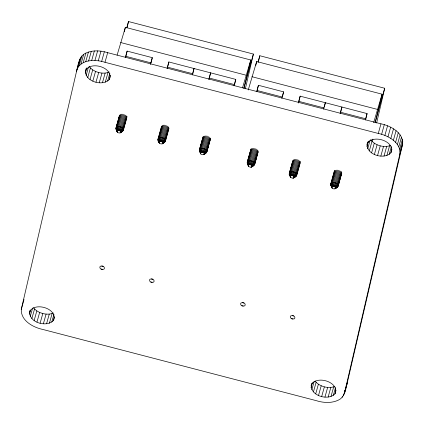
<?xml version="1.0" encoding="UTF-8"?>
<svg xmlns="http://www.w3.org/2000/svg" width="424" height="424" viewBox="0 0 424 424"><rect width="100%" height="100%" fill="white"/><g stroke="black" fill="none" stroke-linecap="round" stroke-linejoin="round"><path stroke-width="0.64" d="M126.845 117.692L123.363 130.157C122.329 131.917 119.812 133.936 117.75 132.532C116.653 132.028 116.982 130.417 118.222 130.491L118.248 126.659L121.725 114.194M168.911 128.647L165.434 141.113C164.401 142.872 161.883 144.891 159.822 143.487C158.724 142.983 159.053 141.372 160.293 141.446L160.314 137.614L163.797 125.149M210.32 139.432L206.838 151.898C205.81 153.652 203.287 155.672 201.23 154.272C200.128 153.769 200.462 152.158 201.702 152.227L201.723 148.4L205.205 135.934M258.147 151.882L254.665 164.348C253.637 166.107 251.114 168.127 249.052 166.722C247.955 166.219 248.289 164.607 249.529 164.682L249.551 160.85L253.033 148.384M300.219 162.837L296.736 175.303C295.703 177.062 293.185 179.082 291.124 177.677C290.027 177.174 290.355 175.562 291.601 175.637L291.622 171.805L295.099 159.339M341.797 172.997L338.145 186.088C337.112 187.843 334.594 189.862 332.533 188.463C331.436 187.959 331.764 186.343 333.004 186.417L333.026 182.59L336.508 170.125M29.51 312.096C34.053 301.236 58.48 308.619 53.461 320.486C46.237 328.128 26.977 321.874 30.014 310.289M85.388 71.084C89.93 60.224 114.358 67.607 109.339 79.474C101.983 87.307 82.123 80.528 86.056 68.677M117.167 131.922L115.911 128.218L119.388 115.752M120.395 132.765C121.646 131.567 119.383 130.232 118.222 130.491M117.056 131.27L115.911 128.218C117.432 125.181 123.416 126.818 123.363 130.157L120.782 132.24M162.466 143.72C163.717 142.517 161.454 141.187 160.293 141.446M159.239 142.877C154.018 136.904 165.18 135.685 165.434 141.113L162.853 143.195M203.875 154.5C205.121 153.303 202.863 151.967 201.702 152.227M251.702 166.955C252.948 165.752 250.69 164.422 249.529 164.682M293.768 177.91C295.019 176.707 292.756 175.377 291.601 175.637M290.541 177.068C285.32 171.095 296.482 169.876 296.736 175.303L294.155 177.386M311.084 385.416C315.626 374.556 340.048 381.939 335.029 393.806C327.81 401.443 308.55 395.195 311.587 383.609M335.177 188.691C336.428 187.493 334.165 186.157 333.004 186.417M366.961 144.399C371.504 133.539 395.926 140.927 390.907 152.794C383.556 160.622 363.697 153.848 367.629 141.992M21.269 309.414C20.834 320.862 33.284 327.482 43.036 329.506L316.325 400.669C323.348 402.858 331.298 403.394 338.119 400.24C345.311 397.124 345.777 388.384 347.5 381.796L402.164 146.02C405.323 133.825 391.114 125.764 380.964 123.835L107.675 52.671C100.652 50.483 92.702 49.947 85.881 53.101C78.689 56.212 78.223 64.957 76.5 71.545L21.269 309.414L24.02 299.498M76.914 69.414C81.535 59 95.713 59.328 104.988 62.296L378.277 133.459C388.426 135.388 402.636 143.45 399.477 155.645L344.399 393.551M118.699 130.491L119.197 126.659L122.679 114.194M160.77 141.446L161.268 137.614L164.751 125.149M202.179 152.227L202.677 148.395L206.159 135.929M250.006 164.682L250.505 160.85L253.981 148.384M292.072 175.637L292.576 171.805L296.053 159.339M333.481 186.417L333.98 182.585L337.462 170.119M79.187 61.92L79.601 59.789M78.138 66.43L78.588 64.496M124.338 31.789L125.366 27.343L250.791 60.001L243.911 88.568M127.152 27.337L128.499 21.544L253.393 54.065L245.332 88.839M125.907 56.339L127.121 51.103L152.296 57.659L151.082 62.895L125.907 56.339L125.578 57.505M167.321 68.375L168.858 61.968L235.776 79.394L234.557 84.63L209.382 78.08L210.601 72.838L208.809 79.256M255.789 65.344L256.668 61.533L382.093 94.192L375.214 122.759M258.306 62.174L259.801 55.735L384.695 88.256L376.634 123.029M257.209 90.529L258.423 85.293L283.598 91.849L282.384 97.085L257.209 90.529L256.886 91.695M298.623 102.566L300.166 96.158L367.078 113.584L365.864 118.821L340.689 112.27L341.903 107.028L340.112 113.447M324.392 106.79L325.341 102.714L323.549 109.132M372.304 141.701L372.903 139.125M119.192 130.576L123.665 114.363M161.263 141.531L165.731 125.319M202.672 152.311L207.14 136.104M250.494 164.766L254.967 148.554M292.565 175.722L297.039 159.509M333.974 186.502L338.442 170.294M76.5 71.545L79.018 62.524M77.815 67.421L80.502 57.797M79.182 65.619L81.869 55.995M80.989 64.04L83.676 54.415M83.194 62.72L85.881 53.101M85.743 61.692L88.43 52.067M88.595 60.966L91.282 51.346M85.341 73.225L86.851 67.814M86.141 75.445L88.489 67.024M91.679 60.574L94.367 50.949M87.736 77.587L90.423 67.962L89.146 66.25M94.934 60.51L97.621 50.885M90.02 79.505L92.708 69.88L90.423 67.962M98.283 60.78L100.97 51.156M92.835 81.069L95.522 71.444L92.708 69.88M29.463 314.237L30.634 310.029M30.263 316.458L32.616 308.036M101.659 61.379L104.346 51.755M95.988 82.177L98.675 72.552C102.11 73.294 105.936 73.601 109.169 71.979M31.858 318.599L34.545 308.974L33.586 307.692M99.264 82.744L101.951 73.119M104.988 62.296L107.675 52.671M34.143 320.518L36.83 310.893L34.545 308.974M102.444 82.738L105.131 73.114M36.957 322.086L39.644 312.462L36.83 310.893M105.306 82.161L107.993 72.536M40.11 323.189L42.797 313.564C46.232 314.306 50.059 314.619 53.291 312.991M107.654 81.048L109.837 73.23M109.339 79.474L110.51 75.265M117.109 55.152L125.366 27.343M43.386 323.756L46.073 314.136M126.718 27.91L128.499 21.544M46.566 323.756L49.253 314.131M49.428 323.173L52.115 313.548M125.329 57.516L127.121 51.103M51.781 322.06L53.959 314.242M53.461 320.486L54.468 316.882M119.658 115.174L116.176 127.64L117.188 130.984M116.07 128.239L119.377 116.399M120.162 114.703L116.68 127.168L117.443 130.746M120.867 114.369L117.39 126.834L117.793 130.576M124.608 114.697L121.126 127.163L119.663 130.74M125.451 115.169L121.974 127.635L120.087 130.979M126.14 115.741L122.658 128.207L120.432 131.265M126.617 116.383L123.135 128.848L120.67 131.588M127.03 116.425L123.093 130.735L120.649 132.532M150.372 64.543L152.296 57.659M167.067 68.386L168.858 61.968M161.459 126.707L157.977 139.173L159.127 142.226M161.73 126.129L157.967 139.814L159.117 142.549M162.233 125.658L158.751 138.123L159.514 141.701M162.938 125.324L159.456 137.789L159.864 141.531M166.68 125.652L163.198 138.118L161.735 141.696M167.522 126.119L164.04 138.584L162.159 141.934M168.206 126.697L164.729 139.162L162.498 142.22M168.688 127.338L165.206 139.803L162.742 142.538M168.927 128.006L165.164 141.69L162.721 143.482M192.242 74.942L194.033 68.524L192.819 73.765L167.644 67.209M209.059 79.246L209.382 78.08M203.043 136.867L199.386 149.953L200.647 153.663M203.138 136.915L199.386 149.953L200.536 153.006M202.852 138.134L199.37 150.6L200.526 153.329M203.642 136.443L200.16 148.909L200.918 152.481M204.347 136.109L200.865 148.575L201.273 152.317M208.089 136.433L204.607 148.898L203.144 152.481M208.931 136.904L205.449 149.37L203.568 152.714M209.615 137.477L206.133 149.942L203.907 153M210.097 138.123L206.615 150.589L204.145 153.324M206.414 151.697L206.069 152.947L203.52 154.67M210.511 138.166L206.838 151.898L204.262 153.976M210.055 140.01L206.573 152.476L204.124 154.267M233.984 85.807L235.776 79.394M242.528 87.81L250.791 60.001M243.97 87.805L253.393 54.065M248.236 89.973L256.668 61.533M258.025 62.1L259.801 55.735M256.631 91.706L258.423 85.293M250.865 149.322L247.213 162.408L248.475 166.113M251.135 148.744L247.213 162.408L248.358 165.461M250.679 150.589L247.197 163.054L248.353 165.784M251.464 148.893L247.987 161.358L248.745 164.936M252.174 148.559L248.692 161.025L249.1 164.766M255.911 148.888L252.434 161.353L250.971 164.931M256.759 149.359L253.276 161.825L251.39 165.169M257.442 149.932L253.96 162.397L251.734 165.455M257.919 150.573L254.442 163.039L251.973 165.779M258.163 151.241L254.665 164.348L252.084 166.431M257.877 152.46L254.4 164.925L251.951 166.717M281.806 98.262L283.598 91.849M298.242 103.043L300.166 96.158M292.761 160.897L289.285 173.363L290.429 176.416M293.032 160.32L289.55 172.785L290.562 176.124M292.751 161.539L289.269 174.004L290.424 176.739M293.535 159.848L290.058 172.314L290.816 175.891M294.24 159.514L290.763 171.98L291.171 175.722M297.982 159.843L294.5 172.308L293.037 175.886M298.825 160.309L295.348 172.775L293.461 176.124M299.514 160.887L296.031 173.352L293.806 176.411M299.991 161.528L296.509 173.994L294.044 176.728M296.312 175.107L295.963 176.352L293.419 178.075M300.404 161.571L296.466 175.881L294.023 177.672M340.361 113.436L340.689 112.27M334.345 171.058L330.688 184.143L331.95 187.853M334.616 170.48L330.678 184.79L331.833 187.519M334.944 170.633L331.462 183.099L332.225 186.671M335.649 170.294L332.167 182.76L332.575 186.507M339.391 170.623L335.909 183.089L334.446 186.671M340.234 171.095L336.757 183.56L334.87 186.904M340.917 171.667L337.44 184.133L335.214 187.191M341.574 171.688L337.917 184.779L335.453 187.514M341.638 172.976L338.145 186.088L335.564 188.166M341.357 174.195L337.875 186.661L335.432 188.457M365.287 119.997L367.078 113.584M366.908 146.545L368.424 141.128M373.655 122.631L382.093 94.192M367.714 148.76L370.062 140.344M375.097 122.631L384.695 88.256M369.309 150.907L371.996 141.282L370.719 139.565M371.594 152.826L374.281 143.201L371.996 141.282M378.277 133.459L380.964 123.835M374.408 154.389L377.095 144.764L374.281 143.201M381.627 134.281L384.314 124.656M311.031 387.557L312.377 382.745M311.836 389.778L314.184 381.356M377.561 155.491L380.249 145.872C383.678 146.614 387.51 146.921 390.737 145.299M384.881 135.404L387.568 125.785M313.431 391.919L316.119 382.294L315.159 381.006M380.837 156.064L383.524 146.439M315.716 393.838L318.403 384.213L316.119 382.294M387.971 136.814L390.658 127.189M384.017 156.059L386.704 146.434M318.53 395.401L321.217 385.776L318.403 384.213M390.822 138.468L393.509 128.843M386.879 155.481L389.566 145.856M389.227 154.368L391.41 146.545M321.684 396.509L324.371 386.884C327.805 387.626 331.632 387.934 334.865 386.312M393.382 140.333L396.069 130.709M390.907 152.794L391.914 149.184M395.592 142.374L398.279 132.749M324.959 397.076L327.646 387.451M397.405 144.542L400.092 134.917M328.139 397.071L330.826 387.446M398.777 146.789L401.464 137.169M399.689 149.078L402.376 139.454M331.001 396.493L333.688 386.868M400.113 151.347L402.8 141.722M399.477 155.645L402.731 143.927M333.349 395.38L335.532 387.557M335.029 393.806L336.041 390.197M342.131 397.346L342.465 396.143M343.498 395.539L344.171 393.133M344.505 391.93L345.009 390.128M344.813 391.421L347.5 381.796M346.185 385.92L347.086 383.927M335.57 187.848L338.161 185.442C337.303 182.612 332.188 181.271 330.688 184.143L331.838 187.196M120.792 131.917L123.379 129.516M162.858 142.872L165.445 140.471M204.267 153.658L206.854 151.251C205.958 148.548 201.739 147.377 199.656 149.381L200.669 152.719M252.095 166.107L254.681 163.706C253.785 161.003 249.561 159.827 247.483 161.83L248.496 165.169M294.166 177.062L296.752 174.662M250.918 167.21L252.328 165.906M292.989 178.165L294.399 176.861M120.045 132.935L122.589 131.207M162.116 143.884L163.494 142.846M251.347 167.12L253.891 165.397M334.828 188.86L337.371 187.132M163.956 142.496L164.66 142.162M204.506 153.451L205.364 153.281M101.834 266.023C98.453 265.519 99.741 269.759 102.417 269.394C105.804 269.892 104.516 265.652 101.834 266.023L103.122 266.357M151.527 278.96C148.14 278.457 149.428 282.697 152.11 282.331C155.491 282.834 154.203 278.589 151.527 278.96L152.81 279.294M242.623 302.678C239.237 302.18 240.525 306.42 243.206 306.054C246.593 306.552 245.3 302.312 242.623 302.678L243.911 303.017M292.311 315.62C288.924 315.117 290.212 319.357 292.894 318.991C296.281 319.489 294.993 315.249 292.311 315.62L293.599 315.954M120.628 42.527L246.053 75.186M251.936 76.718L377.36 109.376M298.947 101.4L324.127 107.956M101.135 269.06L102.417 269.394M150.822 281.997L152.11 282.331M241.918 305.715L243.206 306.054M291.606 318.657L292.894 318.991M377.095 144.764L380.249 145.872M95.522 71.444L98.675 72.552M321.217 385.776L324.371 386.884M39.644 312.462L42.797 313.564M330.916 185.452L332.188 188.171M247.441 163.717L248.713 166.436M199.614 151.262L200.886 153.981M158.205 140.482L159.477 143.201M116.134 129.527L117.411 132.246M115.895 128.864L117.05 131.594M289.99 175.313L290.784 177.391M330.959 183.571L331.971 186.91M158.247 138.595L159.26 141.934"/></g></svg>
